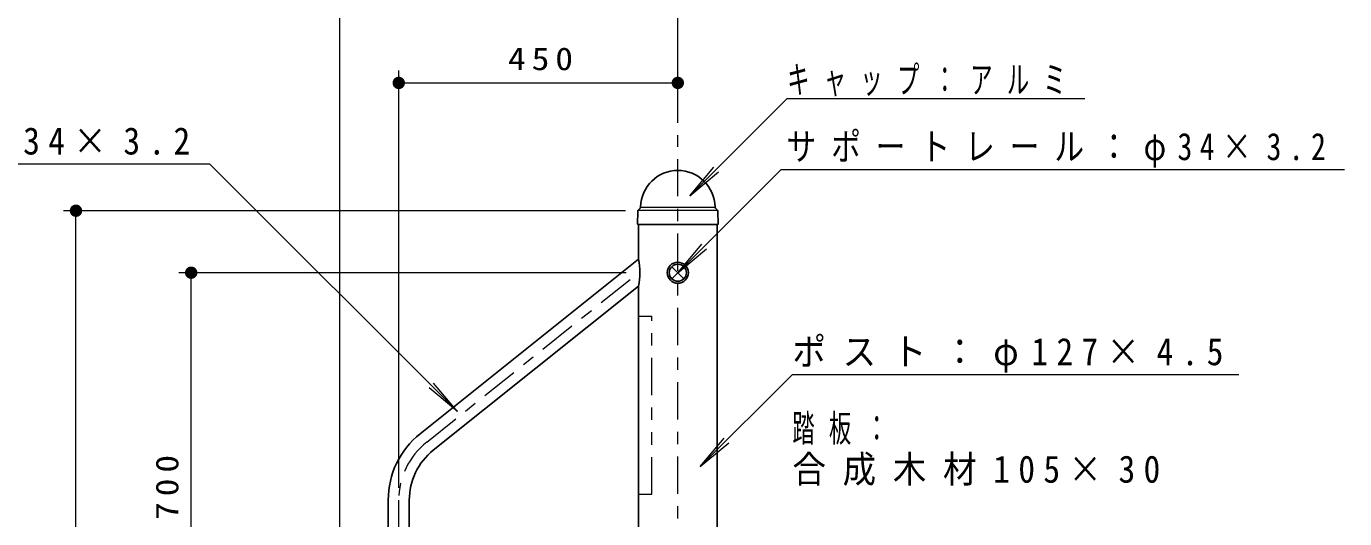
# Model space of a CAD drawing. Units: millimetres on the paper, scale 1:20. Extents: x -365 to 0, y -5 to 257.
# Drawn here: x -199.3 to -93, y 127.5 to 167.2 of the extents above; entities that cross this region are included whole.
import ezdxf

# ---------------------------------------------------------------- set-up
doc = ezdxf.new("R2010")
doc.units = ezdxf.units.MM
doc.linetypes.add('USER2', pattern=[6, 3, -1, 1, -1])
doc.linetypes.add('USER3', pattern=[8, 3, -1, 1, -1, 1, -1])
doc.layers.add('LY_1', color=7, linetype='Continuous', lineweight=25)
doc.styles.add('ＭＳ ゴシック', font='')
doc.styles.get('ＭＳ ゴシック').set_extended_font_data('MS Gothic')

# ---------------------------------------------------------------- blocks, each defined once
blk = doc.blocks.new('filled_dot')
at = {"color": 0, "linetype": 'Continuous', "lineweight": -2, "const_width": 1.25}
blk.add_lwpolyline([(-0.625, 0, 1), (0.625, 0, 1)], format="xyb", close=True, dxfattribs=at)

msp = doc.modelspace()

# ---------------------------------------------------------------- linework, layer by layer
at = {"layer": 'LY_1', "lineweight": 13}
for p, q in [((-174.036, 103.179), (-174.036, 170.996)), ((-146.785, 159.413), (-146.785, 170.996)), ((-169.285, 129.985), (-169.285, 163.64)), ((-169.285, 162.64), (-146.785, 162.64)), ((-146.785, 159.413), (-146.785, 163.64)), ((-137.966, 161.391), (-145.814, 153.543)), ((-137.966, 161.391), (-113.966, 161.391)), ((-214.779, 156.115), (-184.533, 156.115)), ((-184.533, 156.115), (-164.543, 136.125)), ((-138.45, 155.664), (-147.273, 146.841)), ((-145.814, 153.543), (-143.886, 155.841)), ((-145.814, 153.543), (-143.516, 155.471)), ((-138.45, 155.664), (-93.027, 155.664)), ((-151.004, 152.329), (-196.308, 152.329)), ((-195.308, 92.329), (-195.308, 152.329)), ((-143.628, 152.351), (-149.941, 152.351)), ((-143.829, 152.579), (-149.74, 152.579)), ((-146.785, 147.329), (-144.856, 149.627)), ((-146.785, 147.329), (-144.487, 149.257)), ((-147.273, 147.817), (-146.297, 146.841)), ((-150.96, 147.329), (-187.019, 147.329)), ((-186.019, 112.329), (-186.019, 147.329)), ((-164.543, 136.125), (-166.472, 138.423)), ((-137.55, 139.12), (-144.983, 131.686)), ((-137.55, 139.12), (-101.55, 139.12)), ((-164.543, 136.125), (-166.842, 138.054)), ((-144.983, 131.686), (-143.054, 133.984)), ((-144.983, 131.686), (-142.685, 133.615))]:
    msp.add_line(p, q, dxfattribs=at)
at = {"layer": 'LY_1', "linetype": 'USER2', "lineweight": 13}
for p, q in [((-146.785, 63.494), (-146.785, 158.413)), ((-167.033, 133.67), (-149.96, 147.329)), ((-169.285, 102.281), (-169.285, 128.985))]:
    msp.add_line(p, q, dxfattribs=at)
at = {"layer": 'LY_1'}
for p, q in [((-150.035, 151.254), (-150.014, 152.27)), ((-149.956, 152.408), (-149.828, 152.536)), ((-143.614, 152.408), (-143.742, 152.536)), ((-143.535, 151.254), (-143.555, 152.27)), ((-143.56, 151.229), (-150.01, 151.229)), ((-149.96, 148.417), (-149.96, 151.229)), ((-143.61, 72.329), (-143.61, 151.229)), ((-167.564, 134.334), (-149.96, 148.417)), ((-166.502, 133.007), (-149.96, 146.24)), ((-149.96, 117.761), (-149.96, 146.24)), ((-170.135, 102.329), (-170.135, 128.985)), ((-168.435, 102.961), (-168.435, 128.985))]:
    msp.add_line(p, q, dxfattribs=at)
at = {"layer": 'LY_1', "linetype": 'USER3', "lineweight": 13}
for p, q in [((-149.96, 143.829), (-148.892, 143.829)), ((-148.892, 129.454), (-148.892, 143.829)), ((-149.96, 129.454), (-148.892, 129.454))]:
    msp.add_line(p, q, dxfattribs=at)
at = {"layer": 'LY_1'}
for radius in [0.85, 0.69]:
    msp.add_circle((-146.785, 147.329), radius, dxfattribs=at)
for centre, radius, start, end in [((-146.785, 152.579), 3, 1.14158, 178.85995), ((-149.814, 152.266), 0.2, 135, 178.99605), ((-149.934, 152.642), 0.15, 315, 358.85995), ((-143.635, 152.642), 0.15, 181.14158, 225), ((-143.755, 152.266), 0.2, 1.00395, 45), ((-150.01, 151.254), 0.025, 178.87801, 270), ((-143.56, 151.254), 0.025, 270, 1.12199), ((-155.014, 147.329), 5.17, 347.8448, 12.1552), ((-163.285, 128.985), 6.85, 128.65981, 180), ((-163.285, 128.985), 5.15, 128.65981, 180)]:
    msp.add_arc(centre, radius, start, end, dxfattribs=at)
at = {"layer": 'LY_1', "linetype": 'USER2', "lineweight": 13}
msp.add_arc((-163.285, 128.985), 6, 128.65981, 180, dxfattribs=at)

# ---------------------------------------------------------------- block references
at = {"layer": 'LY_1', "lineweight": 13, "xscale": 0.4, "yscale": 0.4}
msp.add_blockref('filled_dot', (-169.285, 162.64), dxfattribs=at)
for p, rotation in [((-146.785, 162.64), 180), ((-195.308, 152.329), 270), ((-186.019, 147.329), 270)]:
    msp.add_blockref('filled_dot', p, dxfattribs=dict(at, rotation=rotation))

# ---------------------------------------------------------------- texts
at = {"layer": 'LY_1', "style": 'ＭＳ ゴシック'}
for s, insert, char_height, attachment_point in [('\\T1.33;\\W1.15;450', (-157.62, 163.64), 1.833, 8), ('\\T1.64;\\W0.6;キャップ：アルミ', (-137.966, 161.541), 2.199, 7), ('\\T1.5;\\W0.9;手摺：φ34×3.2', (-214.779, 156.265), 2.199, 7), ('\\T1.5;\\W0.8;サポートレール：φ34×3.2', (-138.027, 155.814), 2.199, 7), ('\\T1.5;\\W0.9;ポスト：φ127×4.5', (-137.55, 139.27), 2.199, 7), ('\\T1.64;\\W0.6;踏板：', (-137.55, 135.889), 2.199, 1), ('\\T1.5;\\W0.9;合成木材105×30', (-137.55, 132.589), 2.199, 1)]:
    msp.add_mtext(s, dxfattribs=dict(at, insert=insert, char_height=char_height, attachment_point=attachment_point))
at = {"layer": 'LY_1', "insert": (-187.019, 130.246), "char_height": 1.833, "attachment_point": 8, "rotation": 90, "style": 'ＭＳ ゴシック'}
msp.add_mtext('\\T1.33;\\W1.15;700', dxfattribs=at)

doc.saveas('drawing.dxf')
